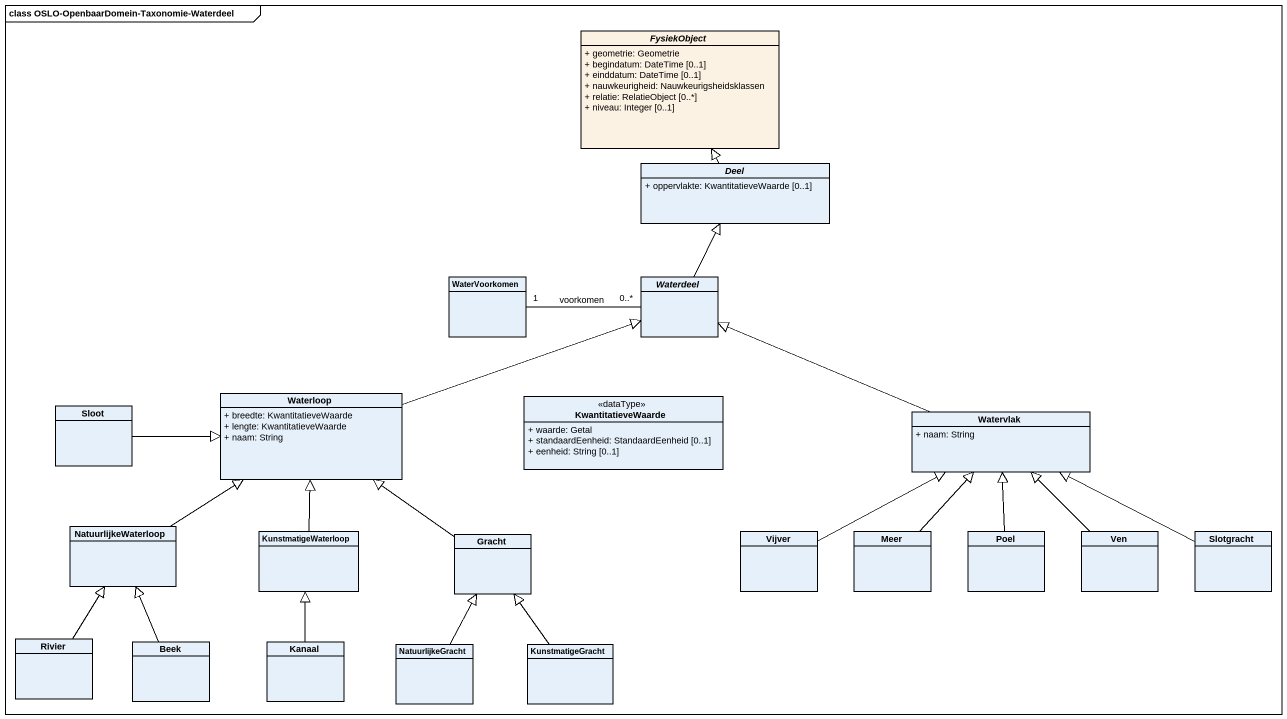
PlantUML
@startuml
mainframe class OSLO-OpenbaarDomein-Taxonomie-Waterdeel
hide circle
hide empty members
skinparam classAttributeIconSize 0
abstract class FysiekObject #FCF2E3 {
  + geometrie: Geometrie
  + begindatum: DateTime [0..1]
  + einddatum: DateTime [0..1]
  + nauwkeurigheid: Nauwkeurigsheidsklassen
  + relatie: RelatieObject [0..*]
  + niveau: Integer [0..1]
}
abstract class Deel {
  + oppervlakte: KwantitatieveWaarde [0..1]
}
class WaterVoorkomen
abstract class Waterdeel
class Sloot
class Waterloop {
  + breedte: KwantitatieveWaarde
  + lengte: KwantitatieveWaarde
  + naam: String
}
class KwantitatieveWaarde <<dataType>> {
  + waarde: Getal
  + standaardEenheid: StandaardEenheid [0..1]
  + eenheid: String [0..1]
}
class Watervlak {
  + naam: String
}
class NatuurlijkeWaterloop
class KunstmatigeWaterloop
class Gracht
class Vijver
class Meer
class Poel
class Ven
class Slotgracht
class Rivier
class Beek
class Kanaal
class NatuurlijkeGracht
class KunstmatigeGracht
Deel -up-|> FysiekObject
Waterdeel -up-|> Deel
Waterdeel "0..*" -left- "1" WaterVoorkomen : voorkomen
Sloot -right-|> Waterloop
Waterloop -right-|> Waterdeel
Watervlak -left-|> Waterdeel
NatuurlijkeWaterloop -up-|> Waterloop
KunstmatigeWaterloop -up-|> Waterloop
Gracht -up-|> Waterloop
Vijver -right-|> Watervlak
Meer -up-|> Watervlak
Poel -up-|> Watervlak
Ven -up-|> Watervlak
Slotgracht -left-|> Watervlak
Rivier -up-|> NatuurlijkeWaterloop
Beek -up-|> NatuurlijkeWaterloop
Kanaal -up-|> KunstmatigeWaterloop
NatuurlijkeGracht -up-|> Gracht
KunstmatigeGracht -up-|> Gracht
@enduml
